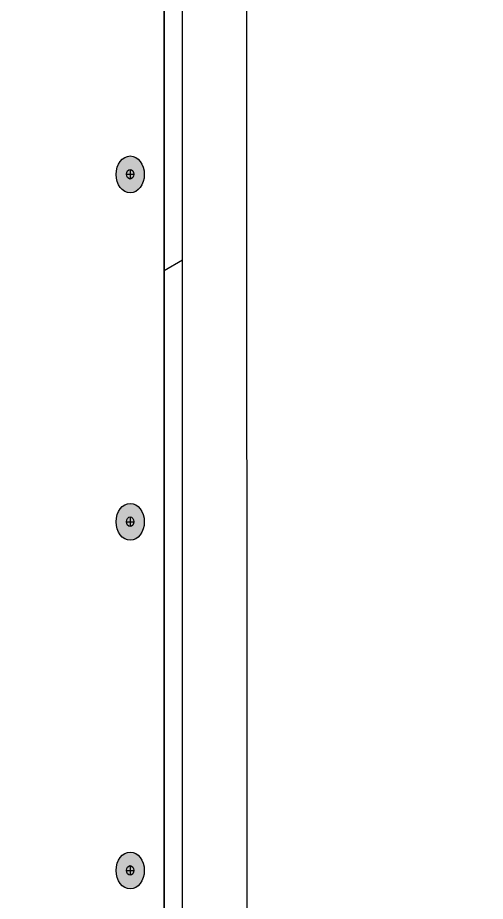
# Model space of a CAD drawing. Extents: x -1140 to 5605, y -816 to 1734.
# Drawn here: x 3393.4 to 3514.9, y -60.7 to 168.9 of the extents above; entities that cross this region are included whole.
import ezdxf

# ---------------------------------------------------------------- set-up
doc = ezdxf.new("R2010")
doc.units = 0
doc.header["$MEASUREMENT"] = 0
doc.layers.add('G-ANNO-TTLB', color=7, linetype='Continuous', lineweight=0)
doc.layers.add('TYVEK', color=7, linetype='Continuous', lineweight=0)

# ---------------------------------------------------------------- blocks, each defined once
blk = doc.blocks.new('Block_168')
at = {"layer": 'TYVEK', "true_color": 0x003b71, "transparency": 33554687}
h = blk.add_hatch(color=156, dxfattribs=at)
h.dxf.hatch_style = 2
edge = h.paths.add_edge_path()
edge.add_ellipse((3422.67, -52.66), major_axis=(0, 4.78), ratio=0.766948, start_angle=0, end_angle=360)
at = {"layer": 'TYVEK', "color": 18, "lineweight": 25, "true_color": 0x000000}
for p, q in [((3421.69, -52.63), (3423.64, -52.63)), ((3422.67, -51.39), (3422.67, -53.86))]:
    blk.add_line(p, q, dxfattribs=at)
for centre, major_axis, ratio in [((3422.67, -52.66), (0, 4.78), 0.766948), ((3422.67, -52.63), (0, 1.23), 0.788846)]:
    blk.add_ellipse(centre, major_axis=major_axis, ratio=ratio, dxfattribs=at)
blk = doc.blocks.new('Block_170')
at = {"layer": 'TYVEK', "true_color": 0x003b71, "transparency": 33554687}
h = blk.add_hatch(color=156, dxfattribs=at)
h.dxf.hatch_style = 2
edge = h.paths.add_edge_path()
edge.add_ellipse((3422.67, 128.17), major_axis=(0, 4.78), ratio=0.766948, start_angle=0, end_angle=360)
at = {"layer": 'TYVEK', "color": 18, "lineweight": 25, "true_color": 0x000000}
for p, q in [((3422.67, 129.44), (3422.67, 126.97)), ((3421.69, 128.2), (3423.64, 128.2))]:
    blk.add_line(p, q, dxfattribs=at)
blk.add_lwpolyline([(3422.15, 132.59)], dxfattribs=at)
for centre, major_axis, ratio in [((3422.67, 128.17), (0, 4.78), 0.766948), ((3422.67, 128.2), (0, 1.23), 0.788846)]:
    blk.add_ellipse(centre, major_axis=major_axis, ratio=ratio, dxfattribs=at)
blk = doc.blocks.new('Block_172')
at = {"layer": 'TYVEK', "true_color": 0x003b71, "transparency": 33554687}
h = blk.add_hatch(color=156, dxfattribs=at)
h.dxf.hatch_style = 2
edge = h.paths.add_edge_path()
edge.add_ellipse((3422.67, 37.92), major_axis=(0, 4.78), ratio=0.766948, start_angle=0, end_angle=360)
at = {"layer": 'TYVEK', "color": 18, "lineweight": 25, "true_color": 0x000000}
for p, q in [((3422.67, 39.19), (3422.67, 36.72)), ((3421.69, 37.95), (3423.64, 37.95))]:
    blk.add_line(p, q, dxfattribs=at)
blk.add_lwpolyline([(3422.15, 32.81)], dxfattribs=at)
for centre, major_axis, ratio in [((3422.67, 37.92), (0, 4.78), 0.766948), ((3422.67, 37.95), (0, 1.23), 0.788846)]:
    blk.add_ellipse(centre, major_axis=major_axis, ratio=ratio, dxfattribs=at)
blk = doc.blocks.new('Block_166')
at = {"layer": 'TYVEK'}
for name in ['Block_170', 'Block_172', 'Block_168']:
    blk.add_blockref(name, (0, 0), dxfattribs=at)

msp = doc.modelspace()

# ---------------------------------------------------------------- hatches: boundary and pattern name
at = {"layer": 'G-ANNO-TTLB', "true_color": 0xff00ff, "transparency": 33554687}
h = msp.add_hatch(color=6, dxfattribs=at)
edge = h.paths.add_edge_path()
edge.add_spline(control_points=[(5285.56, -733.23), (5285.56, -733.23), (2356.04, -733.23), (2356.04, -733.23), (2356.04, -733.23), (2356.04, 1723.77), (2356.04, 1723.77), (2356.04, 1723.77), (5285.56, 1723.77), (5285.56, 1723.77), (5285.56, 1723.77), (5285.56, -733.23), (5285.56, -733.23)], knot_values=[0, 0, 0, 0, 1, 1, 1, 2, 2, 2, 3, 3, 3, 4, 4, 4, 4], degree=3, periodic=0)
edge = h.paths.add_edge_path()
edge.add_spline(control_points=[(2365.04, 1714.77), (2365.04, 1714.77), (2365.04, -724.23), (2365.04, -724.23), (2365.04, -724.23), (5276.56, -724.23), (5276.56, -724.23), (5276.56, -724.23), (5276.56, 1714.77), (5276.56, 1714.77), (5276.56, 1714.77), (2365.04, 1714.77), (2365.04, 1714.77)], knot_values=[0, 0, 0, 0, 1, 1, 1, 2, 2, 2, 3, 3, 3, 4, 4, 4, 4], degree=3, periodic=0)
edge.add_line((2365.04, 1714.77), (2365.04, 1714.77))

# ---------------------------------------------------------------- linework, layer by layer
at = {"layer": 'G-ANNO-TTLB'}
for points in [[(5285.56, -733.23), (5285.56, -733.23), (2356.04, -733.23), (2356.04, -733.23), (2356.04, -733.23), (2356.04, 1723.77), (2356.04, 1723.77), (2356.04, 1723.77), (5285.56, 1723.77), (5285.56, 1723.77), (5285.56, 1723.77), (5285.56, -733.23), (5285.56, -733.23)], [(2365.04, 1714.77), (2365.04, 1714.77), (2365.04, -724.23), (2365.04, -724.23), (2365.04, -724.23), (5276.56, -724.23), (5276.56, -724.23), (5276.56, -724.23), (5276.56, 1714.77), (5276.56, 1714.77), (5276.56, 1714.77), (2365.04, 1714.77), (2365.04, 1714.77)]]:
    msp.add_open_spline(points, degree=3, knots=[0, 0, 0, 0, 1, 1, 1, 2, 2, 2, 3, 3, 3, 4, 4, 4, 4], dxfattribs=at)
at = {"layer": 'TYVEK', "color": 33, "lineweight": 25, "true_color": 0xcc9966}
msp.add_line((3453.06, -147.61), (3452.92, 327.71), dxfattribs=at)
at = {"layer": 'TYVEK', "color": 2, "lineweight": 25, "true_color": 0xffff00}
for p, q in [((3436.26, -157.33), (3436.26, 318.07)), ((3431.46, -109.08), (3431.45, 257.51)), ((3436.26, 105.89), (3431.46, 103.11))]:
    msp.add_line(p, q, dxfattribs=at)
at = {"layer": 'TYVEK', "color": 18, "lineweight": 25, "true_color": 0x000000}
msp.add_line((3431.46, 315.29), (3431.46, -160.12), dxfattribs=at)

# ---------------------------------------------------------------- block references
at = {"layer": 'TYVEK'}
msp.add_blockref('Block_166', (0, 0), dxfattribs=at)

doc.saveas('drawing.dxf')
